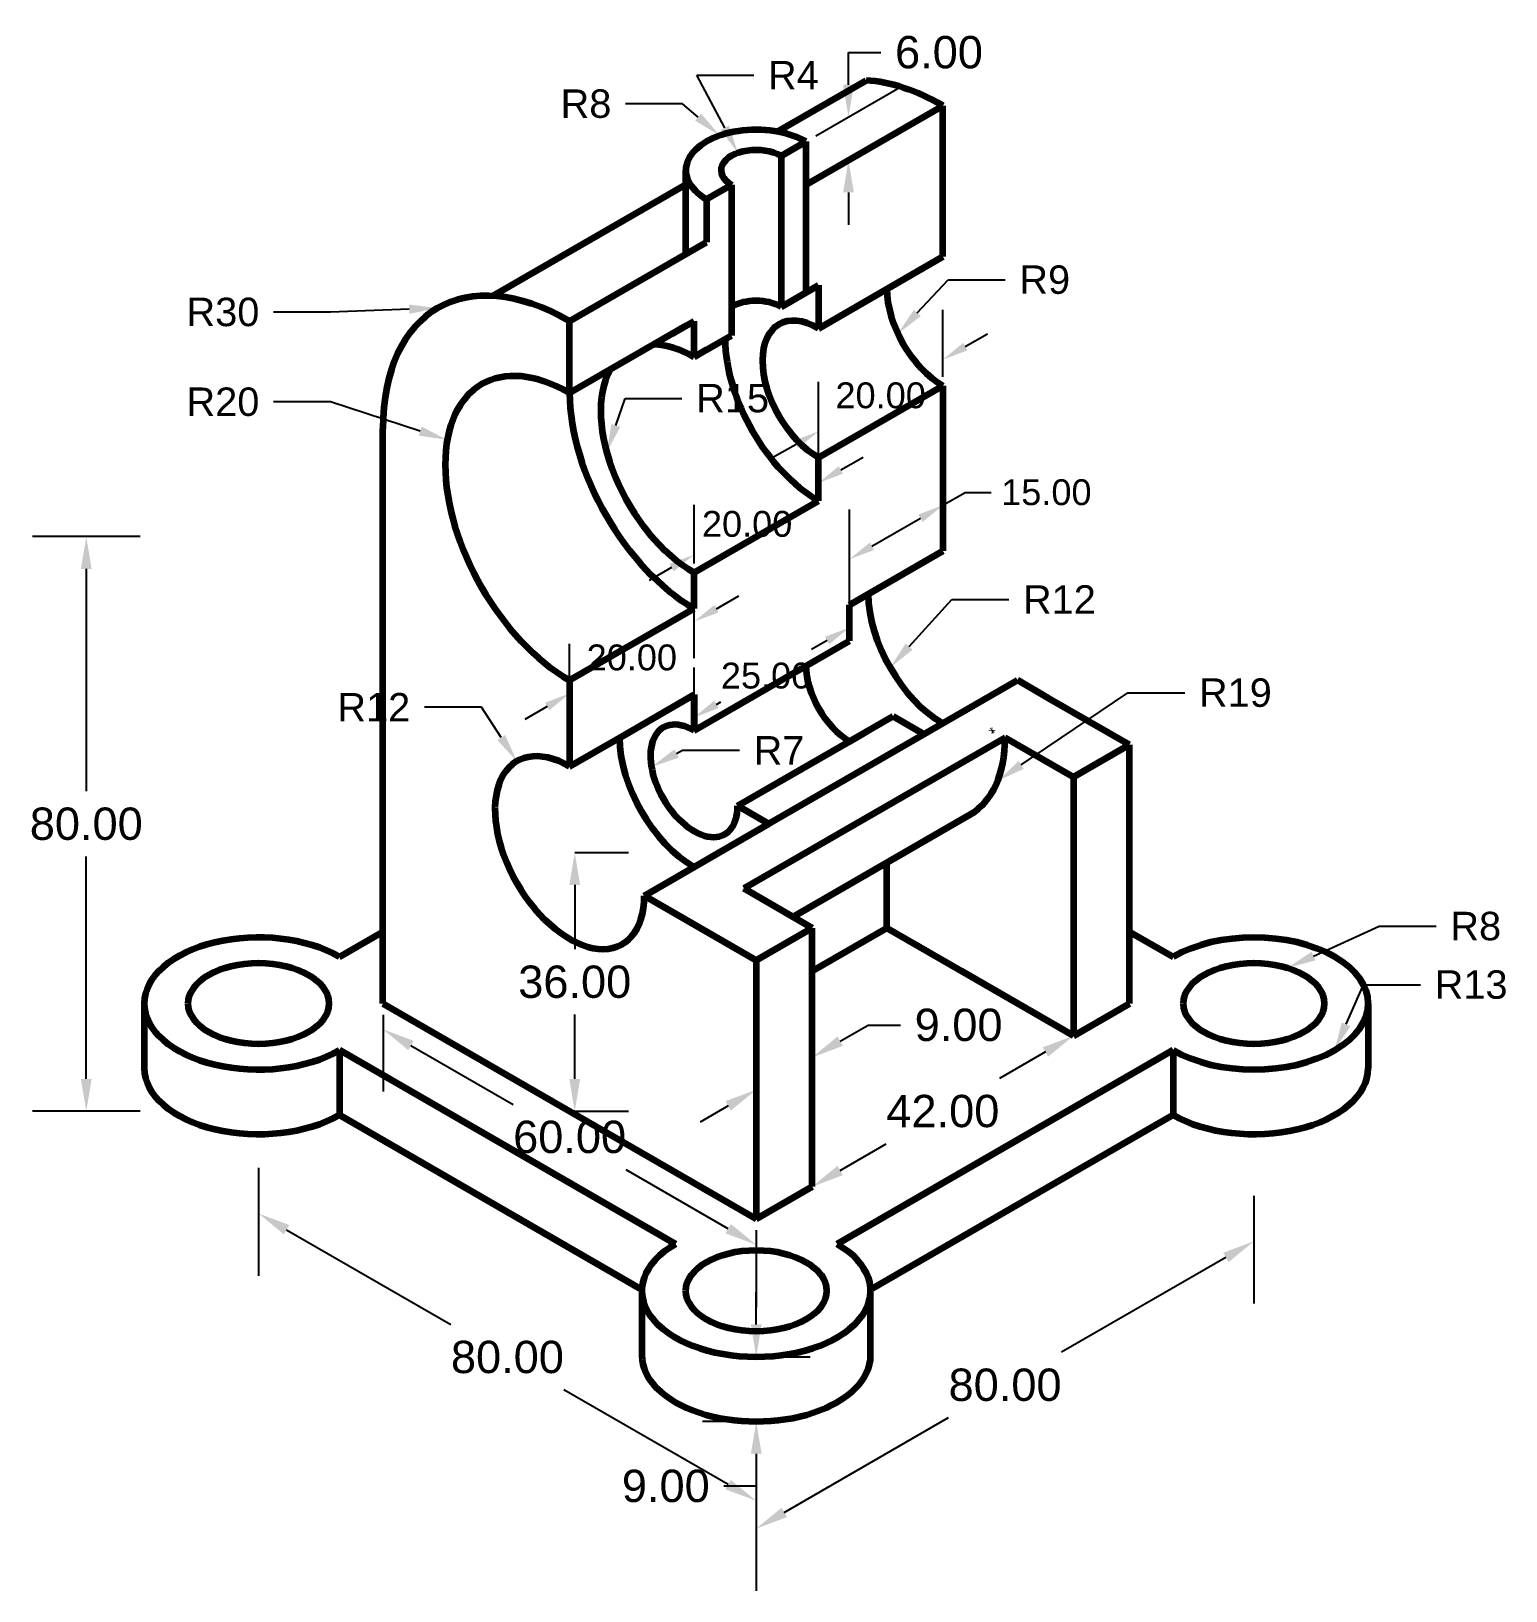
# Model space of a CAD drawing. Header units: inches. Extents: x 8902 to 9107, y 83 to 300.
import ezdxf
from ezdxf import colors
from ezdxf.entities.mleader import LeaderData, LeaderLine
from ezdxf.math import Vec2, Vec3

# ---------------------------------------------------------------- set-up
doc = ezdxf.new("R2010")
doc.units = ezdxf.units.IN
doc.header["$LTSCALE"] = 0.5
doc.header["$MEASUREMENT"] = 0
doc.header["$PDMODE"] = 35
doc.layers.get('0').update_dxf_attribs({"color": 221})
doc.layers.get('Defpoints').update_dxf_attribs({"color": 240})
doc.layers.add('DIME', color=130, linetype='Continuous')
doc.styles.get("Standard").update_dxf_attribs({"font": 'arial.ttf'})
doc.dimstyles.new('ggg', dxfattribs={"dimscale": 25, "dimtxt": 0.18, "dimasz": 0.18, "dimexe": 0.3, "dimexo": 0.0625, "dimgap": 0.09, "dimtad": 0, "dimtih": 1, "dimtoh": 1, "dimzin": 0, "dimdsep": 46, "dimtxsty": 'Standard', "dimcen": 0.09, "dimadec": 0, "dimazin": 0, "dimtfac": 1, "dimtofl": 0, "dimtmove": 0, "dimatfit": 3, "dimfxl": 0.3, "dimfxlon": 1, "dimtolj": 1, "dimtzin": 0, "dimarcsym": 0})

# ---------------------------------------------------------------- blocks, each defined once
blk = doc.blocks.new('*D0')
at = {"layer": 'Defpoints', "color": 0, "lineweight": 100, "transparency": 16777216}
for p in [(9010.56, 157.25), (9010.56, 157.25), (9002.77, 152.75)]:
    blk.add_point(p, dxfattribs=at)
at = {"layer": 'DIME', "color": 0, "lineweight": -2, "transparency": 16777216}
for p, q in [((9010.56, 158.41), (9010.56, 165.91)), ((9002.77, 153.91), (9002.77, 161.41)), ((9014.46, 159.5), (9018.36, 161.75)), ((9018.36, 161.75), (9022.86, 161.75)), ((8998.87, 150.5), (8994.97, 148.25))]:
    blk.add_line(p, q, dxfattribs=at)
at = {"layer": 'DIME', "color": 0, "lineweight": 100, "transparency": 16777216}
for points in [[(9014.08, 160.15), (9014.83, 158.85), (9010.56, 157.25)], [(8998.49, 151.15), (8999.24, 149.85), (9002.77, 152.75)]]:
    blk.add_solid(points, dxfattribs=at)
at = {"layer": 'DIME', "color": 0, "lineweight": 100, "transparency": 16777216, "insert": (9030.94, 161.75), "char_height": 4.5, "attachment_point": 5}
blk.add_mtext('\\A1;9.00', dxfattribs=at)
blk = doc.blocks.new('*D1')
at = {"layer": 'Defpoints', "color": 0, "lineweight": 100, "transparency": 16777216}
for p in [(9072.05, 164.75), (9072.05, 131.64), (9002.77, 124.75)]:
    blk.add_point(p, dxfattribs=at)
at = {"layer": 'DIME', "color": 0, "lineweight": -2, "transparency": 16777216}
for p, q in [((9072.05, 137.98), (9072.05, 122.98)), ((9068.15, 129.39), (9045.28, 116.19)), ((9006.66, 93.89), (9029.53, 107.09)), ((9002.77, 97.98), (9002.77, 82.98))]:
    blk.add_line(p, q, dxfattribs=at)
at = {"layer": 'DIME', "color": 0, "lineweight": 100, "transparency": 16777216}
for points in [[(9067.78, 130.04), (9068.53, 128.74), (9072.05, 131.64)], [(9006.29, 94.54), (9007.04, 93.24), (9002.77, 91.64)]]:
    blk.add_solid(points, dxfattribs=at)
at = {"layer": 'DIME', "color": 0, "lineweight": 100, "transparency": 16777216, "insert": (9037.41, 111.64), "char_height": 4.5, "attachment_point": 5}
blk.add_mtext('\\A1;80.00', dxfattribs=at)
blk = doc.blocks.new('*D2')
at = {"layer": 'Defpoints', "color": 0, "lineweight": 100, "transparency": 16777216}
for p in [(9046.93, 160.25), (9046.93, 160.25), (9010.56, 139.25)]:
    blk.add_point(p, dxfattribs=at)
at = {"layer": 'DIME', "color": 0, "lineweight": -2, "transparency": 16777216}
for p, q in [((9046.93, 161.41), (9046.93, 168.91)), ((9043.04, 158), (9036.62, 154.3)), ((9010.56, 140.41), (9010.56, 147.91)), ((9014.46, 141.5), (9020.87, 145.2))]:
    blk.add_line(p, q, dxfattribs=at)
at = {"layer": 'DIME', "color": 0, "lineweight": 100, "transparency": 16777216}
for points in [[(9042.66, 158.65), (9043.41, 157.35), (9046.93, 160.25)], [(9014.08, 142.15), (9014.83, 140.85), (9010.56, 139.25)]]:
    blk.add_solid(points, dxfattribs=at)
at = {"layer": 'DIME', "color": 0, "lineweight": 100, "transparency": 16777216, "insert": (9028.75, 149.75), "char_height": 4.5, "attachment_point": 5}
blk.add_mtext('\\A1;42.00', dxfattribs=at)
blk = doc.blocks.new('*D3')
at = {"layer": 'Defpoints', "color": 0, "lineweight": 100, "transparency": 16777216}
for p in [(8933.49, 164.75), (9002.77, 124.75), (9002.77, 95.51)]:
    blk.add_point(p, dxfattribs=at)
at = {"layer": 'DIME', "color": 0, "lineweight": -2, "transparency": 16777216}
for p, q in [((8933.49, 141.85), (8933.49, 126.85)), ((8937.38, 133.26), (8960.25, 120.06)), ((8998.87, 97.76), (8976, 110.96)), ((9002.77, 101.85), (9002.77, 86.85))]:
    blk.add_line(p, q, dxfattribs=at)
at = {"layer": 'DIME', "color": 0, "lineweight": 100, "transparency": 16777216}
for points in [[(8937.76, 133.91), (8937.01, 132.61), (8933.49, 135.51)], [(8999.24, 98.41), (8998.49, 97.11), (9002.77, 95.51)]]:
    blk.add_solid(points, dxfattribs=at)
at = {"layer": 'DIME', "color": 0, "lineweight": 100, "transparency": 16777216, "insert": (8968.13, 115.51), "char_height": 4.5, "attachment_point": 5}
blk.add_mtext('\\A1;80.00', dxfattribs=at)
blk = doc.blocks.new('*D4')
at = {"layer": 'Defpoints', "color": 0, "lineweight": 100, "transparency": 16777216}
for p in [(8950.81, 164.75), (9002.77, 134.75), (9002.77, 131.15)]:
    blk.add_point(p, dxfattribs=at)
at = {"layer": 'DIME', "color": 0, "lineweight": -2, "transparency": 16777216}
for p, q in [((8950.81, 163.19), (8950.81, 152.49)), ((8954.7, 158.9), (8968.91, 150.7)), ((8998.87, 133.4), (8984.66, 141.6)), ((9002.77, 133.19), (9002.77, 122.49))]:
    blk.add_line(p, q, dxfattribs=at)
at = {"layer": 'DIME', "color": 0, "lineweight": 100, "transparency": 16777216}
for points in [[(8955.08, 159.55), (8954.33, 158.25), (8950.81, 161.15)], [(8999.24, 134.05), (8998.49, 132.75), (9002.77, 131.15)]]:
    blk.add_solid(points, dxfattribs=at)
at = {"layer": 'DIME', "color": 0, "lineweight": 100, "transparency": 16777216, "insert": (8976.79, 146.15), "char_height": 4.5, "attachment_point": 5}
blk.add_mtext('\\A1;60.00', dxfattribs=at)
blk = doc.blocks.new('*D5')
at = {"layer": 'Defpoints', "color": 0, "lineweight": 100, "transparency": 16777216}
for p in [(8976.79, 185.75), (8976.79, 149.75), (8977.5, 149.75)]:
    blk.add_point(p, dxfattribs=at)
at = {"layer": 'DIME', "color": 0, "lineweight": -2, "transparency": 16777216}
for p, q in [((8977.5, 185.75), (8985, 185.75)), ((8977.5, 181.25), (8977.5, 172.3)), ((8977.5, 154.25), (8977.5, 163.2)), ((8977.5, 149.75), (8985, 149.75))]:
    blk.add_line(p, q, dxfattribs=at)
at = {"layer": 'DIME', "color": 0, "lineweight": 100, "transparency": 16777216}
for points in [[(8976.75, 181.25), (8978.25, 181.25), (8977.5, 185.75)], [(8976.75, 154.25), (8978.25, 154.25), (8977.5, 149.75)]]:
    blk.add_solid(points, dxfattribs=at)
at = {"layer": 'DIME', "color": 0, "lineweight": 100, "transparency": 16777216, "insert": (8977.5, 167.75), "char_height": 4.5, "attachment_point": 5}
blk.add_mtext('\\A1;36.00', dxfattribs=at)
blk = doc.blocks.new('*D6')
at = {"layer": 'Defpoints', "color": 0, "lineweight": 100, "transparency": 16777216}
for p in [(8976.79, 229.75), (8909.5, 149.75), (8976.79, 149.75)]:
    blk.add_point(p, dxfattribs=at)
at = {"layer": 'DIME', "color": 0, "lineweight": -2, "transparency": 16777216}
for p, q in [((8917, 229.75), (8902, 229.75)), ((8909.5, 225.25), (8909.5, 194.3)), ((8909.5, 154.25), (8909.5, 185.2)), ((8917, 149.75), (8902, 149.75))]:
    blk.add_line(p, q, dxfattribs=at)
at = {"layer": 'DIME', "color": 0, "lineweight": 100, "transparency": 16777216}
for points in [[(8908.75, 225.25), (8910.25, 225.25), (8909.5, 229.75)], [(8908.75, 154.25), (8910.25, 154.25), (8909.5, 149.75)]]:
    blk.add_solid(points, dxfattribs=at)
at = {"layer": 'DIME', "color": 0, "lineweight": 100, "transparency": 16777216, "insert": (8909.5, 189.75), "char_height": 4.5, "attachment_point": 5}
blk.add_mtext('\\A1;80.00', dxfattribs=at)
blk = doc.blocks.new('*D7')
at = {"layer": 'Defpoints', "color": 0, "lineweight": 100, "transparency": 16777216}
for p in [(8976.79, 207.91), (8994.11, 207.75), (8976.79, 197.75)]:
    blk.add_point(p, dxfattribs=at)
at = {"layer": 'DIME', "color": 0, "lineweight": -2, "transparency": 16777216}
for p, q in [((8994.11, 212.84), (8994.11, 224.84)), ((8997.22, 219.71), (9000.34, 221.51)), ((8976.79, 202.84), (8976.79, 214.84)), ((8973.67, 206.11), (8970.55, 204.31))]:
    blk.add_line(p, q, dxfattribs=at)
at = {"layer": 'DIME', "color": 0, "lineweight": 100, "transparency": 16777216}
for points in [[(8996.92, 220.23), (8997.52, 219.19), (8994.11, 217.91)], [(8973.37, 206.63), (8973.97, 205.59), (8976.79, 207.91)]]:
    blk.add_solid(points, dxfattribs=at)
at = {"layer": 'DIME', "color": 0, "lineweight": 100, "transparency": 16777216, "insert": (8985.45, 212.91), "char_height": 3.6, "attachment_point": 5}
blk.add_mtext('\\A1;20.00', dxfattribs=at)
blk = doc.blocks.new('*D8')
at = {"layer": 'Defpoints', "color": 0, "lineweight": 100, "transparency": 16777216}
for p in [(9015.76, 217.09), (9015.76, 215.25), (8994.11, 202.75)]:
    blk.add_point(p, dxfattribs=at)
at = {"layer": 'DIME', "color": 0, "lineweight": -2, "transparency": 16777216}
for p, q in [((9015.76, 216.5), (9015.76, 224.02)), ((9012.64, 215.29), (9010.44, 214.02)), ((8994.11, 204), (8994.11, 211.52)), ((8997.22, 206.39), (8997.83, 206.74))]:
    blk.add_line(p, q, dxfattribs=at)
at = {"layer": 'DIME', "color": 0, "lineweight": 100, "transparency": 16777216}
for points in [[(9012.34, 215.81), (9012.94, 214.77), (9015.76, 217.09)], [(8996.92, 206.91), (8997.52, 205.87), (8994.11, 204.59)]]:
    blk.add_solid(points, dxfattribs=at)
at = {"layer": 'DIME', "color": 0, "lineweight": 100, "transparency": 16777216, "insert": (9004.14, 210.38), "char_height": 3.6, "attachment_point": 5}
blk.add_mtext('\\A1;25.00', dxfattribs=at)
blk = doc.blocks.new('*D9')
at = {"layer": 'Defpoints', "color": 0, "lineweight": 100, "transparency": 16777216}
for p in [(9028.75, 234.11), (9028.75, 227.75), (9015.76, 220.25)]:
    blk.add_point(p, dxfattribs=at)
at = {"layer": 'DIME', "color": 0, "lineweight": -2, "transparency": 16777216}
for p, q in [((9028.75, 229.04), (9028.75, 241.04)), ((9028.75, 234.11), (9031.87, 235.91)), ((9031.87, 235.91), (9035.47, 235.91)), ((9015.76, 221.54), (9015.76, 233.54)), ((9018.88, 228.41), (9025.63, 232.31))]:
    blk.add_line(p, q, dxfattribs=at)
at = {"layer": 'DIME', "color": 0, "lineweight": 100, "transparency": 16777216}
for points in [[(9025.33, 232.83), (9025.93, 231.79), (9028.75, 234.11)], [(9018.58, 228.93), (9019.18, 227.89), (9015.76, 226.61)]]:
    blk.add_solid(points, dxfattribs=at)
at = {"layer": 'DIME', "color": 0, "lineweight": 100, "transparency": 16777216, "insert": (9043.16, 235.91), "char_height": 3.6, "attachment_point": 5}
blk.add_mtext('\\A1;15.00', dxfattribs=at)
blk = doc.blocks.new('*D10')
at = {"layer": 'Defpoints', "color": 0, "lineweight": 100, "transparency": 16777216}
for p in [(9011.43, 237.23), (9011.43, 234.75), (8994.11, 224.75)]:
    blk.add_point(p, dxfattribs=at)
at = {"layer": 'DIME', "color": 0, "lineweight": -2, "transparency": 16777216}
for p, q in [((9011.43, 236), (9011.43, 244.16)), ((9014.55, 239.03), (9017.66, 240.83)), ((8994.11, 226), (8994.11, 234.16)), ((8990.99, 225.43), (8987.87, 223.63))]:
    blk.add_line(p, q, dxfattribs=at)
at = {"layer": 'DIME', "color": 0, "lineweight": 100, "transparency": 16777216}
for points in [[(9014.25, 239.55), (9014.85, 238.51), (9011.43, 237.23)], [(8990.69, 225.95), (8991.29, 224.91), (8994.11, 227.23)]]:
    blk.add_solid(points, dxfattribs=at)
at = {"layer": 'DIME', "color": 0, "lineweight": 100, "transparency": 16777216, "insert": (9001.5, 231.5), "char_height": 3.6, "attachment_point": 5}
blk.add_mtext('\\A1;20.00', dxfattribs=at)
blk = doc.blocks.new('*D11')
at = {"layer": 'Defpoints', "color": 0, "lineweight": 100, "transparency": 16777216}
for p in [(9028.75, 254.4), (9028.75, 250.75), (9011.43, 240.75)]:
    blk.add_point(p, dxfattribs=at)
at = {"layer": 'DIME', "color": 0, "lineweight": -2, "transparency": 16777216}
for p, q in [((9028.75, 252), (9028.75, 261.32)), ((9031.87, 256.2), (9034.98, 258)), ((9011.43, 242), (9011.43, 251.32)), ((9008.31, 242.6), (9005.19, 240.8))]:
    blk.add_line(p, q, dxfattribs=at)
at = {"layer": 'DIME', "color": 0, "lineweight": 100, "transparency": 16777216}
for points in [[(9031.57, 256.72), (9032.17, 255.68), (9028.75, 254.4)], [(9008.01, 243.12), (9008.61, 242.08), (9011.43, 244.4)]]:
    blk.add_solid(points, dxfattribs=at)
at = {"layer": 'DIME', "color": 0, "lineweight": 100, "transparency": 16777216, "insert": (9020.09, 249.4), "char_height": 3.6, "attachment_point": 5}
blk.add_mtext('\\A1;20.00', dxfattribs=at)
blk = doc.blocks.new('*D12')
at = {"layer": 'Defpoints', "color": 0, "lineweight": 100, "transparency": 16777216}
for p in [(9015.61, 288.17), (9009.7, 284.75), (9009.7, 278.75)]:
    blk.add_point(p, dxfattribs=at)
at = {"layer": 'DIME', "color": 0, "lineweight": -2, "transparency": 16777216}
for p, q in [((9015.61, 292.67), (9015.61, 297.17)), ((9015.61, 297.17), (9020.11, 297.17)), ((9011.05, 285.53), (9023.11, 292.5)), ((9011.05, 279.53), (9023.11, 286.5)), ((9015.61, 277.67), (9015.61, 273.17))]:
    blk.add_line(p, q, dxfattribs=at)
at = {"layer": 'DIME', "color": 0, "lineweight": 100, "transparency": 16777216}
for points in [[(9014.86, 292.67), (9016.36, 292.67), (9015.61, 288.17)], [(9014.86, 277.67), (9016.36, 277.67), (9015.61, 282.17)]]:
    blk.add_solid(points, dxfattribs=at)
at = {"layer": 'DIME', "color": 0, "lineweight": 100, "transparency": 16777216, "insert": (9028.21, 297.17), "char_height": 4.5, "attachment_point": 5}
blk.add_mtext('\\A1;6.00', dxfattribs=at)
blk = doc.blocks.new('*D13')
at = {"layer": 'Defpoints', "color": 0, "lineweight": 100, "transparency": 16777216}
for p in [(9002.77, 115.56), (9002.77, 106.56), (9002.77, 106.56)]:
    blk.add_point(p, dxfattribs=at)
at = {"layer": 'DIME', "color": 0, "lineweight": -2, "transparency": 16777216}
for p, q in [((9002.77, 120.06), (9002.77, 124.56)), ((9002.77, 115.56), (9010.27, 115.56)), ((9002.77, 106.56), (8995.27, 106.56)), ((9002.77, 102.06), (9002.77, 97.56)), ((9002.77, 97.56), (8998.27, 97.56))]:
    blk.add_line(p, q, dxfattribs=at)
at = {"layer": 'DIME', "color": 0, "lineweight": 100, "transparency": 16777216}
for points in [[(9002.02, 120.06), (9003.52, 120.06), (9002.77, 115.56)], [(9002.02, 102.06), (9003.52, 102.06), (9002.77, 106.56)]]:
    blk.add_solid(points, dxfattribs=at)
at = {"layer": 'DIME', "color": 0, "lineweight": 100, "transparency": 16777216, "insert": (8990.18, 97.56), "char_height": 4.5, "attachment_point": 5}
blk.add_mtext('\\A1;9.00', dxfattribs=at)

msp = doc.modelspace()

# ---------------------------------------------------------------- linework, layer by layer
at = {"lineweight": 100}
for p, q in [((9005.724, 286.143), (9018.058, 293.265)), ((9009.695, 278.75), (9028.748, 289.75)), ((9028.748, 268.75), (9028.748, 289.75)), ((9006.231, 282.75), (9009.695, 284.75)), ((9009.695, 284.75), (9009.695, 278.75)), ((9006.231, 282.75), (9006.231, 276.75)), ((8992.969, 274.75), (8992.969, 280.75)), ((8966.097, 263.265), (8992.969, 278.779)), ((8995.839, 276.75), (8999.303, 278.75)), ((8999.303, 278.75), (8999.303, 272.75)), ((9009.695, 278.75), (9009.695, 263.75)), ((8992.969, 269.093), (8992.969, 277.75)), ((8995.839, 276.75), (8995.839, 270.75)), ((9006.231, 276.75), (9006.231, 261.75)), ((8999.303, 272.75), (8999.303, 257.75)), ((8976.786, 259.75), (8995.839, 270.75)), ((8976.786, 259.75), (8995.839, 270.75)), ((9011.427, 258.75), (9028.748, 268.75)), ((9006.231, 261.75), (9009.695, 263.75)), ((9009.695, 263.75), (9011.427, 264.75)), ((9011.427, 264.75), (9011.427, 258.75)), ((8976.786, 249.75), (8976.786, 259.75)), ((8976.786, 249.75), (8993.029, 259.128)), ((8991.076, 258), (8994.107, 259.75)), ((8994.107, 254.75), (8994.107, 259.75)), ((8995.839, 255.75), (8999.303, 257.75)), ((8995.839, 255.75), (8994.107, 254.75)), ((9011.427, 240.75), (9028.748, 250.75)), ((9028.748, 250.75), (9028.748, 227.75)), ((8950.806, 164.75), (8950.806, 244.75)), ((9011.427, 234.75), (9011.427, 240.75)), ((8994.107, 224.75), (9011.427, 234.75)), ((9015.757, 220.25), (9028.748, 227.75)), ((8994.107, 219.75), (8994.107, 224.75)), ((8976.786, 209.75), (8994.107, 219.75)), ((9015.757, 215.25), (9015.757, 220.25)), ((8994.107, 202.75), (9015.757, 215.25)), ((8976.786, 209.75), (8976.786, 197.75)), ((9004.499, 189.75), (9039.14, 209.75)), ((9043.414, 207.283), (9039.14, 209.75)), ((8983.715, 201.75), (8994.107, 207.75)), ((8994.107, 202.75), (8994.107, 207.75)), ((8994.107, 207.75), (8994.107, 202.75)), ((9054.729, 200.75), (9043.414, 207.283)), ((9000.169, 192.25), (9021.82, 204.75)), ((9021.82, 204.75), (9026.15, 202.25)), ((9015.757, 201.25), (9018.356, 202.75)), ((9035.619, 202.783), (9035.585, 202.766)), ((9035.622, 202.781), (9035.619, 202.783)), ((8976.786, 197.75), (8983.715, 201.75)), ((9000.169, 192.25), (9015.757, 201.25)), ((9037.408, 201.75), (9001.035, 180.75)), ((9046.934, 196.25), (9037.408, 201.75)), ((9054.729, 200.75), (9046.934, 196.25)), ((9054.729, 164.75), (9054.729, 200.75)), ((9046.934, 196.25), (9046.934, 160.25)), ((9004.499, 189.75), (9000.169, 192.25)), ((9007.851, 176.815), (9032.589, 191.097)), ((8987.179, 179.75), (9004.499, 189.75)), ((9020.954, 175.25), (9020.954, 184.38)), ((9010.561, 175.25), (9001.035, 180.75)), ((9002.767, 170.75), (8987.179, 179.75)), ((8944.743, 171.25), (8950.806, 174.75)), ((9010.561, 175.25), (9002.767, 170.75)), ((9010.561, 139.25), (9010.561, 175.25)), ((9020.954, 175.25), (9010.561, 169.25)), ((9031.346, 169.25), (9020.954, 175.25)), ((9054.729, 174.75), (9060.791, 171.25)), ((9002.767, 170.75), (9002.767, 134.75)), ((9046.934, 160.25), (9031.346, 169.25)), ((8917.563, 164.75), (8917.563, 155.75)), ((8950.806, 164.75), (9002.767, 134.75)), ((9046.934, 160.25), (9054.729, 164.75)), ((9087.971, 164.75), (9087.971, 155.75)), ((8991.509, 131.25), (8944.743, 158.25)), ((8944.743, 158.25), (8944.743, 149.25)), ((9060.791, 158.25), (9014.025, 131.25)), ((9060.791, 158.25), (9060.791, 149.25)), ((8944.743, 149.25), (8986.849, 124.94)), ((9018.685, 124.94), (9060.791, 149.25)), ((9002.767, 134.75), (9010.561, 139.25)), ((8986.845, 124.75), (8986.845, 115.75)), ((9018.689, 115.75), (9018.689, 124.942))]:
    msp.add_line(p, q, dxfattribs=at)
for centre, major_axis, start_param, end_param in [((9028.748, 259.75), (18.371, -31.82), 2.3561945, 2.7802255), ((9002.767, 280.75), (-9.798, 0), 3.9269908, 7.0685835), ((9002.767, 280.75), (-4.899, 0), 3.9269908, 7.0685835), ((8976.786, 229.75), (18.371, -31.82), 2.3561945, 3.9269908), ((9028.748, 259.75), (5.511, -9.546), 3.9269908, 5.4977871), ((9002.767, 259.75), (-4.899, 0), 3.9269908, 5.4977871), ((9011.427, 249.75), (5.511, -9.546), 2.3561945, 5.4977871), ((8994.107, 239.75), (9.186, -15.91), 2.3561945, 2.8017557), ((9011.427, 249.75), (9.186, -15.91), 3.9269908, 5.4977871), ((8976.786, 229.75), (12.247, -21.213), 2.3561945, 5.4977871), ((8994.107, 239.75), (9.186, -15.91), 3.4814296, 5.4977871), ((8994.107, 239.75), (12.247, -21.213), 3.9269908, 5.4977871), ((9028.748, 215.75), (7.348, -12.728), 3.9269908, 5.4977871), ((9015.757, 208.25), (4.287, -7.425), 3.9269908, 5.4977871), ((8994.107, 195.75), (4.287, -7.425), 2.3561945, 7.0685835), ((9028.748, 215.75), (7.348, -12.728), 6.2158693, 6.2205214), ((8976.786, 185.75), (7.348, -12.728), 2.3561945, 7.0685835), ((8994.107, 195.75), (7.348, -12.728), 3.9269908, 5.4977871), ((9020.954, 211.25), (11.635, -20.153), 6.2831853, 7.0685835), ((8933.485, 164.75), (-15.922, 0), 3.9269908, 8.6393798), ((8933.485, 164.75), (-15.922, 0), 3.9269908, 8.6393798), ((9072.049, 164.75), (-15.922, 0), 0.7853982, 5.4977871), ((8933.485, 155.75), (-15.922, 0), 6.2831853, 8.6393798), ((8933.485, 155.75), (-15.922, 0), 6.2831853, 8.6393798), ((9072.049, 155.75), (-15.922, 0), 0.7853982, 3.1415927), ((9002.767, 124.75), (-15.922, 0), 5.4977871, 10.2101761), ((9002.767, 115.75), (-15.922, 0), 6.2831853, 9.424778)]:
    msp.add_ellipse(centre, major_axis=major_axis, ratio=0.5773503, start_param=start_param, end_param=end_param, dxfattribs=at)
for centre in [(8933.485, 164.75), (9072.049, 164.75), (9002.767, 124.75)]:
    msp.add_ellipse(centre, major_axis=(-9.798, 0), ratio=0.5773503, dxfattribs=at)

# ---------------------------------------------------------------- dimensions: what is measured, and where the dimension line sits
at = {"layer": 'DIME', "lineweight": 100}
for base, p1, p2, picture, middle in [((9015.615, 288.168), (9009.695, 278.75), (9009.695, 284.75), '*D12', (9028.214, 297.168)), ((8909.5, 149.75), (8976.786, 229.75), (8976.786, 149.75), '*D6', (8909.5, 189.75)), ((8977.5, 149.75), (8976.786, 185.75), (8976.786, 149.75), '*D5', (8977.5, 167.75)), ((9002.767, 106.558), (9002.767, 115.558), (9002.767, 106.558), '*D13', (8990.18, 97.558))]:
    dim = msp.add_linear_dim(base=base, p1=p1, p2=p2, angle=90, dimstyle='ggg', dxfattribs=at)
    dim.commit()
    dim.dimension.update_dxf_attribs({"geometry": picture, "text_midpoint": middle})
for p1, p2, distance, picture, middle in [((9011.427, 240.75), (9028.748, 250.75), 3.157, '*D11', (9020.088, 249.396)), ((9015.757, 220.25), (9028.748, 227.75), 5.505, '*D9', (9043.164, 235.907))]:
    dim = msp.add_aligned_dim(p1=p1, p2=p2, distance=distance, dimstyle='ggg', override={"dimscale": 20}, dxfattribs=at)
    dim.commit()
    dim.dimension.update_dxf_attribs({"geometry": picture, "text_midpoint": middle})
for base, p1, p2, angle, picture, middle in [((9011.427, 237.232), (8994.107, 224.75), (9011.427, 234.75), 30, '*D10', (9001.5, 231.5)), ((8976.786, 207.912), (8994.107, 207.75), (8976.786, 197.75), 210, '*D7', (8985.447, 212.912)), ((9015.757, 217.088), (8994.107, 202.75), (9015.757, 215.25), 30, '*D8', (9004.136, 210.379))]:
    dim = msp.add_linear_dim(base=base, p1=p1, p2=p2, angle=angle, dimstyle='ggg', override={"dimscale": 20}, dxfattribs=at)
    dim.commit()
    dim.dimension.update_dxf_attribs({"geometry": picture, "text_midpoint": middle, "dimtype": 129})
for p1, p2, distance, picture, middle in [((9010.561, 139.25), (9046.934, 160.25), 0, '*D2', (9028.748, 149.75)), ((9002.767, 152.75), (9010.561, 157.25), 0, '*D0', (9030.942, 161.75)), ((8933.485, 164.75), (9002.767, 124.75), -25.322, '*D3', (8968.126, 115.51)), ((8950.806, 164.75), (9002.767, 134.75), -3.118, '*D4', (8976.786, 146.15)), ((9002.767, 124.75), (9072.049, 164.75), -28.673, '*D1', (9037.408, 111.642))]:
    dim = msp.add_aligned_dim(p1=p1, p2=p2, distance=distance, dimstyle='ggg', dxfattribs=at)
    dim.commit()
    dim.dimension.update_dxf_attribs({"geometry": picture, "text_midpoint": middle})

# ---------------------------------------------------------------- leaders
ml = msp.add_multileader_mtext('Standard', dxfattribs=at)
ml.set_content('R4', color=256)
ml.set_leader_properties()
ml.build(insert=Vec2(0, 0))
ml.multileader.update_dxf_attribs({"dogleg_length": 0.36, "arrow_head_size": 3.96, "scale": 22})
ctx = ml.context
ctx.base_point, ctx.scale, ctx.char_height, ctx.arrow_head_size, ctx.landing_gap_size, ctx.plane_origin = Vec3(9002.42, 294), 22, 3.96, 3.96, 1.98, Vec3(9000.234, 283.171)
notes = []
notes.append((ctx, [(0, (1, 1, 0), (8994.5, 294), (1, 0), 7.92, [(0, [(9000.234, 283.171)], 0, [])])]))
ctx.mtext.insert, ctx.mtext.flow_direction = Vec3(9004.4, 295.98), 5
ml = msp.add_multileader_mtext('Standard', dxfattribs=at)
ml.set_content('R8', color=256)
ml.set_leader_properties()
ml.build(insert=Vec2(0, 0))
ml.multileader.update_dxf_attribs({"dogleg_length": 0.36, "arrow_head_size": 3.96, "scale": 22})
ctx = ml.context
ctx.base_point, ctx.scale, ctx.char_height, ctx.arrow_head_size, ctx.landing_gap_size, ctx.plane_origin = Vec3(8974.226, 290), 22, 3.96, 3.96, 1.98, Vec3(8997.7, 285.592)
ctx.text_align_type = 2
notes.append((ctx, [(0, (1, 1, 0), (8992.5, 290), (-1, 0), 7.92, [(0, [(8997.7, 285.592)], 0, [])])]))
ctx.mtext.insert, ctx.mtext.alignment, ctx.mtext.flow_direction = Vec3(8982.6, 292.014), 3, 5
ml = msp.add_multileader_mtext('Standard', dxfattribs=at)
ml.set_content('R9', color=256)
ml.set_leader_properties()
ml.build(insert=Vec2(0, 0))
ml.multileader.update_dxf_attribs({"dogleg_length": 0.36, "arrow_head_size": 3.96, "scale": 22})
ctx = ml.context
ctx.base_point, ctx.scale, ctx.char_height, ctx.arrow_head_size, ctx.landing_gap_size, ctx.plane_origin = Vec3(9037.42, 265.5), 22, 3.96, 3.96, 1.98, Vec3(9022.489, 257.999)
notes.append((ctx, [(0, (1, 1, 0), (9029.5, 265.5), (1, 0), 7.92, [(0, [(9022.489, 257.999)], 0, [])])]))
ctx.mtext.insert, ctx.mtext.flow_direction = Vec3(9039.4, 267.514), 5
ml = msp.add_multileader_mtext('Standard', dxfattribs=at)
ml.set_content('R30', color=256)
ml.set_leader_properties()
ml.build(insert=Vec2(0, 0))
ml.multileader.update_dxf_attribs({"dogleg_length": 0.36, "arrow_head_size": 3.96, "scale": 22})
ctx = ml.context
ctx.base_point, ctx.scale, ctx.char_height, ctx.arrow_head_size, ctx.landing_gap_size, ctx.plane_origin = Vec3(8922.171, 261), 22, 3.96, 3.96, 1.98, Vec3(8958.415, 261.57)
ctx.text_align_type = 2
notes.append((ctx, [(0, (1, 1, 0), (8943.5, 261), (-1, 0), 7.92, [(0, [(8958.415, 261.57)], 0, [])])]))
ctx.mtext.insert, ctx.mtext.alignment, ctx.mtext.flow_direction = Vec3(8933.6, 263.015), 3, 5
ml = msp.add_multileader_mtext('Standard', dxfattribs=at)
ml.set_content('R20', color=256)
ml.set_leader_properties()
ml.build(insert=Vec2(0, 0))
ml.multileader.update_dxf_attribs({"dogleg_length": 0.36, "arrow_head_size": 3.96, "scale": 22})
ctx = ml.context
ctx.base_point, ctx.scale, ctx.char_height, ctx.arrow_head_size, ctx.landing_gap_size, ctx.plane_origin = Vec3(8922.171, 248.5), 22, 3.96, 3.96, 1.98, Vec3(8959.755, 243.22)
ctx.text_align_type = 2
notes.append((ctx, [(0, (1, 1, 0), (8943.5, 248.5), (-1, 0), 7.92, [(0, [(8959.755, 243.22)], 0, [])])]))
ctx.mtext.insert, ctx.mtext.alignment, ctx.mtext.flow_direction = Vec3(8933.6, 250.514), 3, 5
ml = msp.add_multileader_mtext('Standard', dxfattribs=at)
ml.set_content('R15', color=256)
ml.set_leader_properties()
ml.build(insert=Vec2(0, 0))
ml.multileader.update_dxf_attribs({"dogleg_length": 0.36, "arrow_head_size": 3.96, "scale": 22})
ctx = ml.context
ctx.base_point, ctx.scale, ctx.char_height, ctx.arrow_head_size, ctx.landing_gap_size, ctx.plane_origin = Vec3(8992.42, 249), 22, 3.96, 3.96, 1.98, Vec3(8981.949, 241.486)
notes.append((ctx, [(0, (1, 1, 0), (8984.5, 249), (1, 0), 7.92, [(0, [(8981.949, 241.486)], 0, [])])]))
ctx.mtext.insert, ctx.mtext.flow_direction = Vec3(8994.4, 251.014), 5
ml = msp.add_multileader_mtext('Standard', dxfattribs=at)
ml.set_content('R12', color=256)
ml.set_leader_properties()
ml.build(insert=Vec2(0, 0))
ml.multileader.update_dxf_attribs({"dogleg_length": 0.36, "arrow_head_size": 3.96, "scale": 22})
ctx = ml.context
ctx.base_point, ctx.scale, ctx.char_height, ctx.arrow_head_size, ctx.landing_gap_size, ctx.plane_origin = Vec3(9037.92, 221), 22, 3.96, 3.96, 1.98, Vec3(9021.399, 211.507)
notes.append((ctx, [(0, (1, 1, 0), (9030, 221), (1, 0), 7.92, [(0, [(9021.399, 211.507)], 0, [])])]))
ctx.mtext.insert, ctx.mtext.flow_direction = Vec3(9039.9, 222.98), 5
ml = msp.add_multileader_mtext('Standard', dxfattribs=at)
ml.set_content('R19', color=256)
ml.set_leader_properties()
ml.build(insert=Vec2(0, 0))
ml.multileader.update_dxf_attribs({"dogleg_length": 0.36, "arrow_head_size": 3.96, "scale": 22})
ctx = ml.context
ctx.base_point, ctx.scale, ctx.char_height, ctx.arrow_head_size, ctx.landing_gap_size, ctx.plane_origin = Vec3(9062.42, 208), 22, 3.96, 3.96, 1.98, Vec3(9036.387, 195.749)
notes.append((ctx, [(0, (1, 1, 0), (9054.5, 208), (1, 0), 7.92, [(0, [(9036.387, 195.749)], 0, [])])]))
ctx.mtext.insert, ctx.mtext.flow_direction = Vec3(9064.4, 210.014), 5
ml = msp.add_multileader_mtext('Standard', dxfattribs=at)
ml.set_content('R12', color=256)
ml.set_leader_properties()
ml.build(insert=Vec2(0, 0))
ml.multileader.update_dxf_attribs({"dogleg_length": 0.36, "arrow_head_size": 3.96, "scale": 22})
ctx = ml.context
ctx.base_point, ctx.scale, ctx.char_height, ctx.arrow_head_size, ctx.landing_gap_size, ctx.plane_origin = Vec3(8943.198, 206), 22, 3.96, 3.96, 1.98, Vec3(8969.438, 198.478)
ctx.text_align_type = 2
notes.append((ctx, [(0, (1, 1, 0), (8964.5, 206), (-1, 0), 7.92, [(0, [(8969.438, 198.478)], 0, [])])]))
ctx.mtext.insert, ctx.mtext.alignment, ctx.mtext.flow_direction = Vec3(8954.6, 207.98), 3, 5
ml = msp.add_multileader_mtext('Standard', dxfattribs=at)
ml.set_content('R7', color=256)
ml.set_leader_properties()
ml.build(insert=Vec2(0, 0))
ml.multileader.update_dxf_attribs({"dogleg_length": 0.36, "arrow_head_size": 3.96, "scale": 22})
ctx = ml.context
ctx.base_point, ctx.scale, ctx.char_height, ctx.arrow_head_size, ctx.landing_gap_size, ctx.plane_origin = Vec3(9000.42, 200), 22, 3.96, 3.96, 1.98, Vec3(8988.184, 197.679)
notes.append((ctx, [(0, (1, 1, 0), (8992.5, 200), (1, 0), 7.92, [(0, [(8988.184, 197.679)], 0, [])])]))
ctx.mtext.insert, ctx.mtext.flow_direction = Vec3(9002.4, 201.98), 5
ml = msp.add_multileader_mtext('Standard', dxfattribs=at)
ml.set_content('R8', color=256)
ml.set_leader_properties()
ml.build(insert=Vec2(0, 0))
ml.multileader.update_dxf_attribs({"dogleg_length": 0.36, "arrow_head_size": 3.96, "scale": 22})
ctx = ml.context
ctx.base_point, ctx.scale, ctx.char_height, ctx.arrow_head_size, ctx.landing_gap_size, ctx.plane_origin = Vec3(9097.42, 175.5), 22, 3.96, 3.96, 1.98, Vec3(9076.751, 169.713)
notes.append((ctx, [(0, (1, 1, 0), (9089.5, 175.5), (1, 0), 7.92, [(0, [(9076.751, 169.713)], 0, [])])]))
ctx.mtext.insert, ctx.mtext.flow_direction = Vec3(9099.4, 177.514), 5
ml = msp.add_multileader_mtext('Standard', dxfattribs=at)
ml.set_content('R13', color=256)
ml.set_leader_properties()
ml.build(insert=Vec2(0, 0))
ml.multileader.update_dxf_attribs({"dogleg_length": 0.36, "arrow_head_size": 3.96, "scale": 22})
ctx = ml.context
ctx.base_point, ctx.scale, ctx.char_height, ctx.arrow_head_size, ctx.landing_gap_size, ctx.plane_origin = Vec3(9095.237, 167.357), 22, 3.96, 3.96, 1.98, Vec3(9083.277, 158.233)
notes.append((ctx, [(0, (1, 1, 0), (9087.317, 167.357), (1, 0), 7.92, [(0, [(9083.277, 158.233)], 0, [])])]))
ctx.mtext.insert, ctx.mtext.flow_direction = Vec3(9097.217, 169.372), 5
for ctx, leaders in notes:
    for number, flags, end, landing, length, lines in leaders:
        leader = LeaderData()
        leader.index, (leader.has_last_leader_line, leader.has_dogleg_vector, leader.attachment_direction) = number, flags
        leader.last_leader_point, leader.dogleg_vector, leader.dogleg_length = Vec3(end), Vec3(landing), length
        for number, points, colour, breaks in lines:
            line = LeaderLine()
            line.index, line.vertices, line.color, line.breaks = number, Vec3.list(points), colors.encode_raw_color(colour), breaks
            leader.lines.append(line)
        ctx.leaders.append(leader)

doc.saveas('drawing.dxf')
